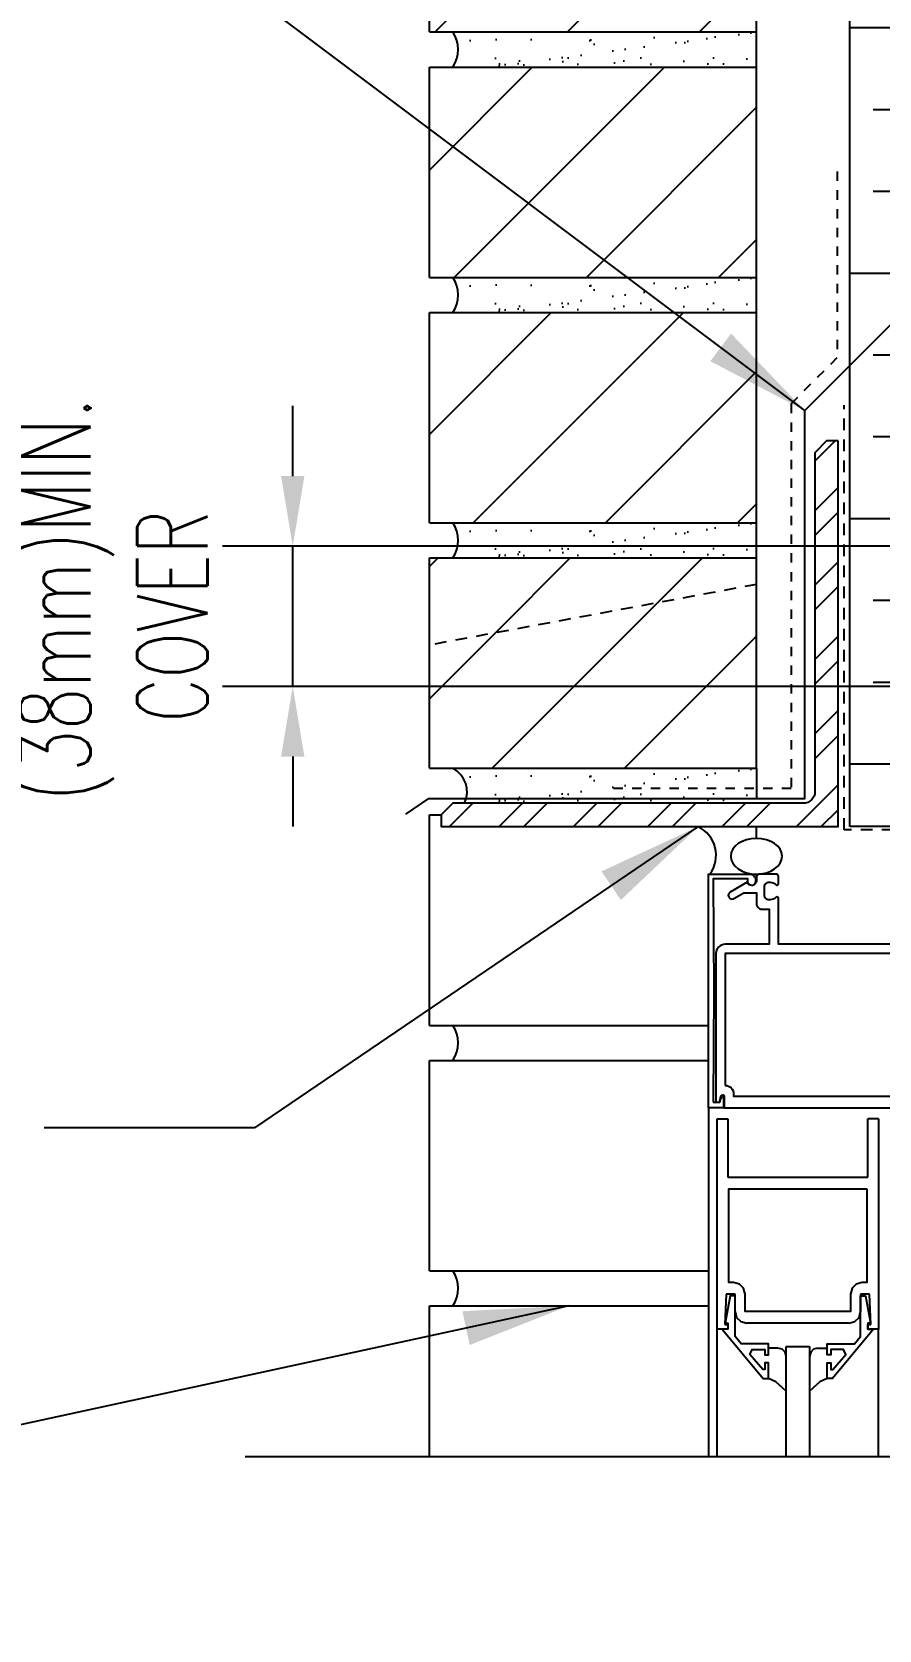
# Model space of a CAD drawing. Header units: inches. Extents: x 14 to 115, y 54 to 152.
# Drawn here: x 73.25 to 82.31, y 121.99 to 139.08 of the extents above; entities that cross this region are included whole.
import ezdxf

# ---------------------------------------------------------------- set-up
doc = ezdxf.new("R2010")
doc.units = ezdxf.units.IN
doc.header["$LTSCALE"] = 0.5
doc.header["$MEASUREMENT"] = 0
doc.linetypes.add('DASHED2', pattern=[0.375, 0.25, -0.125])
doc.linetypes.add('HIDDEN2', pattern=[0.1875, 0.125, -0.0625])
for name, color, linetype in [('HATCH', 12, 'Continuous'), ('Hidden2', 12, 'HIDDEN2'), ('LINE18', 9, 'Continuous'), ('line25', 2, 'Continuous'), ('LINE50', 5, 'Continuous'), ('LINE9', 9, 'Continuous'), ('TEXT', 4, 'Continuous')]:
    doc.layers.add(name, color=color, linetype=linetype)
doc.styles.add('DIM', font='romans.shx', dxfattribs={"width": 0.7})
doc.dimstyles.new('ext_12', dxfattribs={"dimscale": 12, "dimtxt": 0.09375, "dimasz": 0.09375, "dimexe": 0.09375, "dimexo": 0.0625, "dimgap": 0.0625, "dimtad": 1, "dimdec": 1, "dimzin": 2, "dimdsep": 46, "dimlunit": 4, "dimtxsty": 'DIM', "dimcen": 0.09, "dimdle": 0.09375, "dimclrt": 4, "dimadec": 0, "dimazin": 0, "dimtfac": 1, "dimtdec": 1, "dimtmove": 1, "dimatfit": 3, "dimfxl": 1, "dimfrac": 2, "dimtolj": 1, "dimtzin": 0, "dimarcsym": 0})
doc.dimstyles.new('ext_8', dxfattribs={"dimscale": 8, "dimtxt": 0.09375, "dimasz": 0.09375, "dimexe": 0.09375, "dimexo": 0.0625, "dimgap": 0.0625, "dimtad": 1, "dimdec": 6, "dimzin": 3, "dimdsep": 46, "dimlunit": 4, "dimtxsty": 'DIM', "dimcen": 0.09, "dimdle": 0.09375, "dimclrt": 4, "dimadec": 0, "dimazin": 0, "dimtfac": 1, "dimtdec": 6, "dimtmove": 2, "dimatfit": 3, "dimfxl": 1, "dimfrac": 2, "dimtolj": 1, "dimtzin": 0, "dimarcsym": 0})
pattern_1 = [(45, (-39.2849, -47.0652), (-0.707107, 0.707107), [])]

# ---------------------------------------------------------------- blocks, each defined once
blk = doc.blocks.new('*D12')
at = {"layer": 'Defpoints', "color": 0, "transparency": 16777216}
for p in [(76.04, 133.58), (87.013, 133.58), (84.627, 132.08)]:
    blk.add_point(p, dxfattribs=at)
at = {"layer": 'TEXT', "color": 0, "lineweight": -2, "transparency": 16777216}
for p, q in [((76.04, 134.33), (76.04, 135.08)), ((86.513, 133.58), (75.29, 133.58)), ((76.04, 132.08), (76.04, 133.58)), ((84.127, 132.08), (75.29, 132.08)), ((76.04, 131.33), (76.04, 130.58))]:
    blk.add_line(p, q, dxfattribs=at)
at = {"layer": 'TEXT', "color": 0, "transparency": 16777216}
for points in [[(75.915, 134.33), (76.165, 134.33), (76.04, 133.58)], [(75.915, 131.33), (76.165, 131.33), (76.04, 132.08)]]:
    blk.add_solid(points, dxfattribs=at)
at = {"layer": 'TEXT', "color": 4, "transparency": 16777216, "insert": (73.502, 132.83), "char_height": 0.75, "attachment_point": 5, "rotation": 90, "style": 'DIM'}
blk.add_mtext('\\A1;1 1/2" \\P (38mm)MIN. \\PCOVER', dxfattribs=at)

msp = doc.modelspace()

# ---------------------------------------------------------------- hatches: boundary and pattern name
at = {"layer": 'HATCH'}
h = msp.add_hatch(dxfattribs=at)
h.set_pattern_fill('AR-CONC', color=256, scale=0.5)
h.paths.add_polyline_path([(92.1165339, 102.8856194), (91.9965339, 103.0856194), (91.9965339, 103.1979694), (91.9965339, 103.3103194), (92.1165339, 103.5103194), (92.1165339, 104.979129, 0.2681384485), (91.9553833, 105.1272525), (90.9992102, 105.1272525), (90.9992102, 101.2686862), (91.9553833, 101.2686862, 0.2681384485), (92.1165339, 101.4168097)])
h.paths.add_polyline_path([(92.1165339, 106.5305586, 0.2256517541), (91.7415339, 106.9055586), (90.9992102, 106.9055586), (90.9992102, 105.3147527), (91.7415339, 105.3147527, 0.2256517541), (92.1165339, 105.6897527)])
h.paths.add_polyline_path([(90.9992102, 106.9055586), (89.0777844, 106.9055586, 0.2256517541), (88.7027844, 106.5305586), (88.7027844, 105.6897527, 0.2256517541), (89.0777844, 105.3147527), (90.9992102, 105.3147527)])
h.paths.add_polyline_path([(90.9992102, 108.2367757, 0.0763578149), (90.9300528, 108.6869861), (89.0777844, 108.6869861, 0.2256517541), (88.7027844, 108.3119861), (88.7027844, 107.4711802, 0.2256517541), (89.0777844, 107.0961802), (90.9992102, 107.0961802)])
h.paths.add_polyline_path([(92.1165339, 108.3119861, 0.2256517541), (91.7415339, 108.6869861), (90.9300528, 108.6869861, -0.0763578149), (90.9992102, 108.2367757), (90.9992102, 107.0961802), (91.7415339, 107.0961802, 0.2256517541), (92.1165339, 107.4711802)])
h.paths.add_polyline_path([(88.1752844, 107.0961802), (85.5115349, 107.0961802, -0.4142135624), (85.1365349, 107.4711802), (85.1365349, 108.3119861, -0.4142135624), (85.5115349, 108.6869861), (88.1752844, 108.6869861, -0.4142135624), (88.5502844, 108.3119861), (88.5502844, 107.4711802, -0.4142135624)])
h.paths.add_polyline_path([(88.5502844, 106.5305586, 0.2256517541), (88.1752844, 106.9055586), (85.5115349, 106.9055586, 0.2256517541), (85.1365349, 106.5305586), (85.1365349, 105.6897527, 0.2256517541), (85.5115349, 105.3147527), (88.1752844, 105.3147527, 0.2256517541), (88.5502844, 105.6897527)])
h.paths.add_polyline_path([(94.6265303, 110.1265408), (94.6265303, 111.6979694), (93.3140303, 111.6979694), (93.3140303, 112.1979694), (92.6265303, 112.1979694), (92.6265303, 102.1979694), (93.1265303, 102.1979694)])
h.paths.add_polyline_path([(84.6265303, 110.6304164), (82.6265303, 110.9874859), (82.6265303, 110.1265408), (84.1265303, 102.1979694), (84.6265303, 102.1979694)])
h.paths.add_polyline_path([(88.152394, 109.9859064, -0.0050171913), (88.1864393, 109.9948487), (85.1365283, 110.539364), (85.1365294, 109.8677385, -0.3803970779), (85.4294993, 109.5726366, 2.0872314076), (85.8633988, 109.7974538, -1), (86.0268273, 110.2059769, -0.213449913), (86.4190531, 109.8167764, -0.0682259172), (86.5547509, 109.1889099, 1.7531709102), (87.0056885, 109.485518, -0.9407930193), (87.2092011, 109.8687812, -0.1730747606), (87.5551094, 109.5021242), (87.6977472, 109.1152794, 1.6124735372), (88.1292904, 109.4748676, -0.734872413)])
h.paths.add_polyline_path([(92.1165339, 111.4692363), (92.2165339, 111.4692363), (92.2165339, 111.4992363, -0.4142135624), (92.2665339, 111.5492363), (92.3926209, 111.5492363), (92.4415339, 111.6992363, -0.6), (92.5415339, 111.6992363), (92.6265303, 111.4385807), (92.6265303, 112.1979694), (84.6265303, 112.1979694), (84.6265303, 111.4385807), (84.7115267, 111.6992363, -0.6), (84.8115267, 111.6992363), (84.8604397, 111.5492363), (84.9865267, 111.5492363, -0.4142135624), (85.0365267, 111.4992363), (85.0365267, 111.4692363), (85.1365267, 111.4692363), (85.1365283, 110.539364), (88.1864393, 109.9948487, -0.0634362778), (88.6265344, 110.0479694, -0.0684752628), (89.1006749, 109.9859064, -0.2673217896), (89.2907196, 109.7976963), (89.7705417, 109.7120314, -0.0093954631), (89.8257782, 109.7007953, -0.0925572605), (90.0438678, 109.8687812, -0.8426932405), (90.2848993, 109.5145443, -0.0925667366), (90.6930778, 109.1448947, 0.0353884094), (90.6983179, 109.1889099, -0.0682259172), (90.8340157, 109.8167764, -0.213449913), (91.2262415, 110.2059769, -1), (91.3896701, 109.7974538, 2.0872314076), (91.8235695, 109.5726366, -0.3803920598), (92.1165339, 109.8677382)])
h.paths.add_polyline_path([(89.6979595, 109.5021242, -0.0792480006), (89.8257782, 109.7007953, 0.0093954631), (89.7705417, 109.7120314), (89.2907196, 109.7976963, -0.3907824281), (89.1237785, 109.4748676, 1.6124735372), (89.5553216, 109.1152794)])
h.paths.add_polyline_path([(90.2848993, 109.5145443, -0.0547187546), (90.2473803, 109.485518, 1.6174337873), (90.6930778, 109.1448947, 0.0925667366)])
h.paths.add_polyline_path([(81.5015303, 109.0366055), (79.7720117, 109.5000286, -0.8731750859), (80.5091991, 111.3655032), (81.5015303, 111.1883376), (81.5015303, 112.1979694), (79.5087292, 112.1979694), (77.5015303, 112.1979694), (77.5015303, 108.1275398), (77.5015303, 107.1979694, 0.0500646714), (77.6012885, 106.2041737), (81.5015303, 106.3324885)])
h.paths.add_polyline_path([(77.5015303, 112.1979694), (77.3140303, 112.1979694), (72.5808059, 112.0422501), (72.5796114, 109.5743454), (71.5796114, 108.5743454), (73.5796114, 108.5743454), (72.5799291, 107.5746631), (72.5799291, 106.0389751), (77.6012885, 106.2041737, -0.0500646714), (77.5015303, 107.1979694), (77.5015303, 108.1275398)])
h.paths.add_polyline_path([(81.5015303, 111.1883376), (80.5091991, 111.3655032, 0.8731750859), (79.7720117, 109.5000286), (81.5015303, 109.0366055)], flags=17)
h.paths.add_polyline_path([(105.6731316, 110.1917563), (103.6731316, 110.1917563), (104.6731316, 111.1917563), (104.6731316, 112.1979694), (95.2515303, 112.1979694), (95.2515303, 108.1973601), (104.6731316, 108.1979694), (104.6731316, 109.1917563)])
edge = h.paths.add_edge_path()
edge.add_line((90.5775752, 133.6669987), (90.6400752, 133.7865074))
edge.add_line((90.6400752, 133.7865074), (90.7025752, 133.6669987))
edge.add_line((90.7025752, 133.6669987), (90.7025752, 132.0799538))
edge.add_line((90.7025752, 132.0799538), (92.6265303, 132.0799538))
edge.add_line((92.6265303, 132.0799538), (92.6265303, 134.3441773))
edge.add_arc((92.2805273, 133.9832315), 0.5, 46.21088883, 66.42182152)
edge.add_line((92.4805273, 134.441489), (92.3905273, 134.441489))
edge.add_line((92.3905273, 134.441489), (92.3905273, 134.4832151))
edge.add_arc((92.5305273, 134.6903382), 0.25, 180, 235.94420226, ccw=False)
edge.add_line((92.2805273, 134.6903382), (92.2805273, 134.7578382))
edge.add_arc((92.3430273, 134.7578382), 0.0625, 90, 180, ccw=False)
edge.add_line((92.3430273, 134.8203382), (92.6265303, 134.8203382))
edge.add_line((92.6265303, 134.8203382), (92.6265303, 135.4603382))
edge.add_line((92.6265303, 135.4603382), (92.4805273, 135.4603382))
edge.add_line((92.4805273, 135.4603382), (92.4805273, 135.3903382))
edge.add_line((92.4805273, 135.3903382), (92.5855273, 135.3903382))
edge.add_line((92.5855273, 135.3903382), (92.5855273, 134.8903382))
edge.add_line((92.5855273, 134.8903382), (92.2855273, 134.8903382))
edge.add_arc((92.407936, 135.2329421), 0.3638149, 212.04242228, 250.33874127, ccw=False)
edge.add_arc((91.4848171, 134.6217121), 0.7434991, 34.2280195, 73.81071146)
edge.add_spline(control_points=[(91.6921132, 135.3357283), (90.2546632, 135.6561883)], knot_values=[0, 0, 1, 1], degree=1, periodic=0)
edge.add_arc((89.6983254, 132.7245835), 2.9839267, 79.25461643, 90.09946546)
edge.add_line((89.6931453, 135.7085057), (88.6265303, 135.7242582))
edge.add_line((88.6265303, 135.7242582), (87.5599154, 135.7085057))
edge.add_arc((87.5547353, 132.7245835), 2.9839267, 89.90053454, 100.74538357)
edge.add_spline(control_points=[(86.9983974, 135.6561883), (85.5609474, 135.3357283)], knot_values=[0, 0, 1, 1], degree=1, periodic=0)
edge.add_arc((85.7682436, 134.6217121), 0.7434991, 106.18928854, 145.7719805)
edge.add_arc((84.8451247, 135.2329421), 0.3638149, 289.66125873, 327.95757772, ccw=False)
edge.add_line((84.9675333, 134.8903382), (84.8625333, 134.8903382))
edge.add_line((84.8625333, 134.8903382), (84.8625333, 134.8203382))
edge.add_line((84.8625333, 134.8203382), (84.9100333, 134.8203382))
edge.add_arc((84.9100333, 134.7578382), 0.0625, 0, 90, ccw=False)
edge.add_line((84.9725333, 134.7578382), (84.9725333, 134.6903382))
edge.add_arc((84.7225333, 134.6903382), 0.25, 304.05579774, 360, ccw=False)
edge.add_line((84.8625333, 134.4832151), (84.8625333, 134.441489))
edge.add_line((84.8625333, 134.441489), (84.7725333, 134.441489))
edge.add_arc((84.9725333, 133.9832315), 0.5, 113.57817848, 133.78911117)
edge.add_line((84.6265303, 134.3441773), (84.6265303, 132.0799538))
edge.add_line((84.6265303, 132.0799538), (86.5370129, 132.0799538))
edge.add_line((86.5370129, 132.0799538), (86.5370129, 133.6669987))
edge.add_line((86.5370129, 133.6669987), (86.5995129, 133.7865074))
edge.add_line((86.5995129, 133.7865074), (86.6620129, 133.6669987))
edge.add_line((86.6620129, 133.6669987), (86.6620129, 132.0799538))
edge.add_line((86.6620129, 132.0799538), (90.5775752, 132.0799538))
edge.add_line((90.5775752, 132.0799538), (90.5775752, 133.6669987))
h.paths.add_polyline_path([(92.6265303, 141.3097686), (92.6265303, 144.083038, 0.0884161507), (92.4805273, 144.1803497), (92.3905273, 144.1803497), (92.3905273, 144.2220757, -0.2490694202), (92.2805273, 144.4291989), (92.2805273, 144.4966989, -0.4142135624), (92.3430273, 144.5591989), (92.3905273, 144.5591989), (92.3905273, 144.6291989), (92.2855273, 144.6291989, 0.0853478446), (91.9560678, 144.5536803, -0.6696014941), (91.8235654, 144.673962, 2.0872314076), (91.389666, 144.4491447, -1), (91.2262374, 144.0406217, -0.213449913), (90.8340116, 144.4298221, -0.0699232591), (90.6971447, 145.0736248, 1.7023944723), (90.2473762, 144.7610805, -0.9407930193), (90.0438637, 144.3778173, -0.1730747606), (89.6979554, 144.7444744), (89.5553175, 145.1313192, 1.6124735372), (89.1237744, 144.771731, -0.734872413), (89.1006707, 144.2606922, -0.0684752628), (88.6265303, 144.1986292, -0.0684752628), (88.1523899, 144.2606922, -0.734872413), (88.1292863, 144.771731, 1.6124735373), (87.6977431, 145.1313192), (87.5551053, 144.7444744, -0.1730747606), (87.2091969, 144.3778173, -0.9407930193), (87.0056844, 144.7610805, 1.7023944723), (86.5559159, 145.0736248, -0.0699232591), (86.419049, 144.4298221, -0.213449913), (86.0268232, 144.0406217, -1), (85.8633947, 144.4491447, 2.0872314076), (85.4294952, 144.673962, -0.6696014942), (85.2969928, 144.5536803, 0.0853478446), (84.9675333, 144.6291989), (84.8625333, 144.6291989), (84.8625333, 144.5591989), (84.9100333, 144.5591989, -0.4142135624), (84.9725333, 144.4966989), (84.9725333, 144.4291989, -0.2490694202), (84.8625333, 144.2220757), (84.8625333, 144.1803497), (84.7725333, 144.1803497, 0.0884161507), (84.6265303, 144.083038), (84.6265303, 141.3097686), (84.6265303, 138.5364992, 0.0884161507), (84.7725333, 138.4391875), (84.8625333, 138.4391875), (84.8625333, 138.3974614, -0.2490694202), (84.9725333, 138.1903382), (84.9725333, 138.1228382, -0.4142135624), (84.9100333, 138.0603382), (84.8625333, 138.0603382), (84.8625333, 137.9903382), (84.9675333, 137.9903382, 0.0853478446), (85.2969928, 138.0658568, -0.6696014941), (85.4294952, 137.9455751, 2.0872314075), (85.8633947, 138.1703924, -1), (86.0268232, 138.5789155, -0.213449913), (86.419049, 138.189715, -0.0699232591), (86.5559159, 137.5459123, 1.7023944723), (87.0056844, 137.8584566, -0.9407930193), (87.2091969, 138.2417198, -0.1730747606), (87.5551053, 137.8750628), (87.6977431, 137.4882179, 1.6124735372), (88.1292863, 137.8478061, -0.734872413), (88.1523899, 138.358845, -0.0684752628), (88.6265303, 138.4209079, -0.0684752628), (89.1006707, 138.358845, -0.734872413), (89.1237744, 137.8478061, 1.6124735372), (89.5553175, 137.4882179), (89.6979554, 137.8750628, -0.1730747606), (90.0438637, 138.2417198, -0.9407930193), (90.2473762, 137.8584566, 1.7023944724), (90.6971447, 137.5459123, -0.0699232591), (90.8340116, 138.189715, -0.213449913), (91.2262374, 138.5789155, -1), (91.389666, 138.1703924, 2.0872314076), (91.8235654, 137.9455751, -0.6696014941), (91.9560678, 138.0658568, 0.0853478446), (92.2855273, 137.9903382), (92.3905273, 137.9903382), (92.3905273, 138.0603382), (92.3430273, 138.0603382, -0.4142135624), (92.2805273, 138.1228382), (92.2805273, 138.1903382, -0.2490694202), (92.3905273, 138.3974614), (92.3905273, 138.4391875), (92.4805273, 138.4391875, 0.0884161507), (92.6265303, 138.5364992)])
h = msp.add_hatch(dxfattribs=at)
h.set_pattern_fill('ANSI31', color=256, scale=8, style=0)
h.set_pattern_definition(pattern_1)
h.paths.add_polyline_path([(81.0015303, 139.0799538), (81.0015303, 141.3299538), (77.5015303, 141.3299538), (77.5015303, 139.0799538)])
h = msp.add_hatch(dxfattribs=at)
h.set_pattern_fill('INSUL', color=256, scale=7, style=0)
h.paths.add_polyline_path([(84.6265303, 141.3097686), (84.3765303, 141.3097686), (83.9390303, 141.3097686), (83.9390303, 140.8097686), (82.4390303, 140.8097686), (82.4390303, 141.3097686), (82.0015303, 141.3097686), (82.0015303, 130.5799538), (84.6265303, 130.5799538)])
h.paths.add_polyline_path([(95.2515303, 140.0162054), (92.6265303, 140.0162054), (92.6265303, 132.0799538), (95.2515303, 132.0799538)])
h.paths.add_polyline_path([(95.2515303, 141.3097686), (94.8140303, 141.3097686), (94.8140303, 140.8097686), (93.3140303, 140.8097686), (93.3140303, 141.3097686), (92.8765303, 141.3097686), (92.6265303, 141.3097686), (92.6265303, 140.0162054), (95.2515303, 140.0162054)])
h = msp.add_hatch(dxfattribs=at)
h.set_pattern_fill('AR-SAND', color=256, scale=0.25, style=0)
h.set_pattern_definition([(37.5, (-39.28486, -41.81516), (-0.01574834, 0.48170594), [0, -0.38, 0, -0.425, 0, -0.40625]), (7.5, (-39.28486, -41.81516), (0.4424442, 0.7055365), [0, -0.205, 0, -0.3425, 0, -0.13125]), (327.5, (-39.59236, -41.81516), (0.7785355, 0.0014148), [0, -0.125, 0, -0.45, 0, -0.5875]), (317.5, (-39.59236, -41.81516), (0.7515317, 0.2194189), [0, -0.0625, 0, -0.295, 0, -0.3375])])
h.paths.add_polyline_path([(81.0015303, 139.0799538), (77.7515303, 139.0799538, -0.3182332765), (77.7515303, 138.7049538), (81.0015303, 138.7049538)])
h = msp.add_hatch(dxfattribs=at)
h.set_pattern_fill('ANSI31', color=256, scale=8, style=0)
h.set_pattern_definition(pattern_1)
h.paths.add_polyline_path([(81.0015303, 136.4549538), (81.0015303, 138.7049538), (77.5015303, 138.7049538), (77.5015303, 136.4549538)])
h = msp.add_hatch(dxfattribs=at)
h.set_pattern_fill('AR-SAND', color=256, scale=0.25, style=0)
h.set_pattern_definition([(37.5, (-39.28486, -44.44016), (-0.01574834, 0.48170594), [0, -0.38, 0, -0.425, 0, -0.40625]), (7.5, (-39.28486, -44.44016), (0.4424442, 0.7055365), [0, -0.205, 0, -0.3425, 0, -0.13125]), (327.5, (-39.59236, -44.44016), (0.7785355, 0.0014148), [0, -0.125, 0, -0.45, 0, -0.5875]), (317.5, (-39.59236, -44.44016), (0.7515317, 0.2194189), [0, -0.0625, 0, -0.295, 0, -0.3375])])
h.paths.add_polyline_path([(81.0015303, 136.4549538), (77.7515303, 136.4549538, -0.3182332765), (77.7515303, 136.0799538), (81.0015303, 136.0799538)])
h = msp.add_hatch(dxfattribs=at)
h.set_pattern_fill('ANSI31', color=256, scale=8, style=0)
h.set_pattern_definition(pattern_1)
h.paths.add_polyline_path([(77.5015303, 133.8299538), (81.0015303, 133.8299538), (81.0015303, 136.0799538), (77.5015303, 136.0799538)])
h = msp.add_hatch(dxfattribs=at)
h.set_pattern_fill('ANSI32', color=256, scale=1.5, style=0)
h.set_pattern_definition([(45, (167.236, -23.8536), (-0.3977476, 0.3977476), []), (45, (167.5012, -23.8536), (-0.3977476, 0.3977476), [])])
h.paths.add_polyline_path([(81.8765303, 130.5799538), (81.8765303, 134.7049538), (81.7515303, 134.7049538), (81.6265303, 134.5799538), (81.6265303, 130.9549538, -0.4142135624), (81.5015303, 130.8299538), (77.7515303, 130.8299538), (77.6265303, 130.7049538), (77.6265303, 130.5799538)])
h = msp.add_hatch(dxfattribs=at)
h.set_pattern_fill('AR-SAND', color=256, scale=0.25, style=0)
h.set_pattern_definition([(37.5, (-39.28486, -47.06516), (-0.01574834, 0.48170594), [0, -0.38, 0, -0.425, 0, -0.40625]), (7.5, (-39.28486, -47.06516), (0.4424442, 0.7055365), [0, -0.205, 0, -0.3425, 0, -0.13125]), (327.5, (-39.59236, -47.06516), (0.7785355, 0.0014148), [0, -0.125, 0, -0.45, 0, -0.5875]), (317.5, (-39.59236, -47.06516), (0.7515317, 0.2194189), [0, -0.0625, 0, -0.295, 0, -0.3375])])
h.paths.add_polyline_path([(81.0015303, 133.4549538), (81.0015303, 133.8299538), (77.7515303, 133.8299538, -0.3182332765), (77.7515303, 133.4549538)])
h = msp.add_hatch(dxfattribs=at)
h.set_pattern_fill('ANSI31', color=256, scale=8, style=0)
h.set_pattern_definition(pattern_1)
h.paths.add_polyline_path([(77.5015303, 132.5227969), (81.0015303, 133.1705883), (81.0015303, 133.4549538), (77.5015303, 133.4549538)])
h = msp.add_hatch(dxfattribs=at)
h.set_pattern_fill('ANSI31', color=256, scale=8, style=0)
h.set_pattern_definition(pattern_1)
h.paths.add_polyline_path([(77.5015303, 132.5227969), (77.5015303, 131.2049538), (81.0015303, 131.2049538), (81.0015303, 133.1705883)])
h = msp.add_hatch(dxfattribs=at)
h.set_pattern_fill('AR-SAND', color=256, scale=0.25, style=0)
h.set_pattern_definition([(37.5, (-39.28486, -49.69016), (-0.01574834, 0.48170594), [0, -0.38, 0, -0.425, 0, -0.40625]), (7.5, (-39.28486, -49.69016), (0.4424442, 0.7055365), [0, -0.205, 0, -0.3425, 0, -0.13125]), (327.5, (-39.59236, -49.69016), (0.7785355, 0.0014148), [0, -0.125, 0, -0.45, 0, -0.5875]), (317.5, (-39.59236, -49.69016), (0.7515317, 0.2194189), [0, -0.0625, 0, -0.295, 0, -0.3375])])
h.paths.add_polyline_path([(81.0015303, 131.2049538), (77.7515303, 131.2049538, -0.3182332765), (77.7515303, 130.8299538), (81.0015303, 130.8299538)])

# ---------------------------------------------------------------- linework, layer by layer
at = {"layer": 'HATCH', "color": 6, "linetype": 'DASHED2'}
for p, q in [((81.9390303, 130.5471831), (81.9390303, 135.0878708)), ((85.8429055, 130.5471831), (81.9390303, 130.5471831))]:
    msp.add_line(p, q, dxfattribs=at)
at = {"layer": 'HATCH', "color": 12}
for p, q in [((80.4864188, 127.5715585), (80.4864188, 123.8443185)), ((80.5820842, 123.8443185), (80.5820842, 125.206325)), ((82.3060842, 123.8443185), (82.3060842, 125.206325))]:
    msp.add_line(p, q, dxfattribs=at)
at = {"layer": 'HATCH', "color": 12, "linetype": 'Continuous'}
for p, q in [((81.2300332, 125.002888), (81.1315842, 125.002888)), ((81.2749182, 124.990701), (81.2300332, 125.002888)), ((81.2749182, 124.990701), (81.2300332, 125.002888)), ((81.3068932, 124.958726), (81.2749182, 124.990701)), ((81.3068932, 124.958726), (81.2749182, 124.990701)), ((81.3190802, 124.913841), (81.3068932, 124.958726)), ((81.3190802, 124.913841), (81.3068932, 124.958726)), ((81.5812752, 124.958726), (81.5690882, 124.913841)), ((81.5812752, 124.958726), (81.5690882, 124.913841)), ((81.6132502, 124.990701), (81.5812752, 124.958726)), ((81.6132502, 124.990701), (81.5812752, 124.958726)), ((81.6581362, 125.002888), (81.6132502, 124.990701)), ((81.6581362, 125.002888), (81.6132502, 124.990701)), ((81.6581362, 125.002888), (81.7565842, 125.002888)), ((81.2086922, 124.640266), (81.1312732, 124.676876)), ((81.2086922, 124.640266), (81.1312732, 124.676876)), ((81.3190842, 124.5426404), (81.2086922, 124.640266)), ((81.2728622, 124.583517), (81.2086922, 124.640266)), ((81.6791702, 124.640266), (81.5690842, 124.5437756)), ((81.6791702, 124.640266), (81.6144252, 124.583517)), ((81.7568992, 124.676876), (81.6791702, 124.640266)), ((81.7568992, 124.676876), (81.6791702, 124.640266))]:
    msp.add_line(p, q, dxfattribs=at)
at = {"layer": 'HATCH'}
for centre, radius, start, end in [((80.2277394, 130.2735042), 0.3412135, 323.71627926, 63.91162696), ((77.4867695, 128.2674538), 0.3244296, 324.69439705, 35.30560295), ((77.4867695, 125.6424538), 0.3244296, 324.69439705, 35.30560295)]:
    msp.add_arc(centre, radius, start, end, dxfattribs=at)
at = {"layer": 'HATCH', "extrusion": (0, 0, -1)}
msp.add_ellipse((81.0015303, 130.2632666), major_axis=(0.2746523, 0), ratio=0.6979268428, start_param=-4.7123889804, end_param=1.5707963268, dxfattribs=at)
at = {"layer": 'Hidden2'}
for p, q in [((81.8656945, 137.5860924), (81.8656945, 135.5976457)), ((81.3716548, 135.103606), (81.8656945, 135.5976457)), ((81.3716548, 135.103606), (81.3716548, 130.9894537)), ((81.3716548, 130.9894537), (79.3716548, 130.9894537))]:
    msp.add_line(p, q, dxfattribs=at)
at = {"layer": 'LINE18'}
for p, q in [((81.0015303, 131.2049538), (81.0015303, 130.8808043)), ((80.5820842, 125.206325), (80.5820842, 127.456321)), ((80.5820842, 127.456321), (80.6940842, 127.456321)), ((80.6940842, 127.456321), (80.6940842, 126.831321)), ((82.1940842, 126.831321), (82.1940842, 127.456321)), ((82.3060842, 127.456321), (82.1940842, 127.456321)), ((82.3060842, 127.456321), (82.3060842, 125.206325)), ((80.6940842, 126.831321), (82.1940842, 126.831321)), ((80.6783362, 125.580325), (80.6620842, 125.256325)), ((80.7720842, 125.580325), (80.6783362, 125.580325)), ((80.7720842, 125.393825), (80.7720842, 125.580325)), ((82.1160842, 125.580325), (82.1160842, 125.393825)), ((82.2098362, 125.580325), (82.1160842, 125.580325)), ((82.2260842, 125.256325), (82.2098362, 125.580325)), ((80.7720922, 125.393825), (80.7891252, 125.330741)), ((80.7891252, 125.330741), (80.8339612, 125.285888)), ((82.0541512, 125.285853), (82.0990212, 125.330701)), ((82.0990212, 125.330701), (82.1160762, 125.393805)), ((80.6940842, 125.206325), (80.5820842, 125.206325)), ((80.6620842, 125.256325), (80.6940842, 125.256325)), ((80.6940842, 125.256325), (80.6940842, 125.206325)), ((80.8339612, 125.285888), (80.8970412, 125.268833)), ((81.9910842, 125.268825), (80.8970842, 125.268825)), ((81.9910412, 125.268833), (82.0541512, 125.285853)), ((82.1940842, 125.206325), (82.1940842, 125.256325)), ((82.1940842, 125.256325), (82.2260842, 125.256325)), ((82.3060842, 125.206325), (82.1940842, 125.206325)), ((81.3190842, 123.8443185), (81.3190842, 125.018825)), ((81.3190842, 125.018825), (81.5690842, 125.018825)), ((81.5690842, 125.018825), (81.5690842, 123.8443185))]:
    msp.add_line(p, q, dxfattribs=at)
for points in [[(80.5364188, 127.6315585), (80.6094188, 127.6315585), (80.620184, 127.6717349, -0.3394542589), (80.6395025, 127.6865585), (80.6494188, 127.6865585), (80.6494188, 127.5715585), (80.4864188, 127.5715585), (80.4864188, 130.0715585), (80.9304188, 130.0715585, -0.4142135624), (80.9904188, 130.0115585), (80.9904188, 129.9915585, -1), (80.9104188, 129.9915585), (80.9104188, 130.0215585), (80.5364188, 130.0215585), (80.5464188, 128.8215585)], [(80.6672939, 127.8115794, -0.4142135624), (80.7572939, 127.7215794), (80.7572939, 127.6965794), (86.3612939, 127.6965794), (86.3612939, 129.9715794), (82.9862939, 129.9715794), (82.9862939, 129.7565794, -0.4142135624), (82.9262939, 129.6965794), (82.8362939, 129.6965794), (82.8362939, 129.3215794, -0.4142135624), (82.7362939, 129.2215794), (80.6672939, 129.2215794)]]:
    msp.add_lwpolyline(points, format="xyb", close=True, dxfattribs=at)
msp.add_lwpolyline([(82.7362939, 129.3215794), (81.2362939, 129.3215794), (81.2362939, 129.8135794, 0.6693764951), (81.2106522, 129.8241509, -0.1997729274), (81.1468023, 129.7975794), (81.1362939, 129.7975794, -0.4142135624), (81.0862939, 129.8475794), (81.0862939, 129.9355794, -0.4142135624), (81.1362939, 129.9855794), (81.1468023, 129.9855794, -0.1997729274), (81.2106522, 129.959008, 0.6693764951), (81.2362939, 129.9695794), (81.2362939, 130.0515794, 0.4142135624), (81.2162939, 130.0715794), (81.0302939, 130.0715794, 0.4142135624), (81.0002939, 130.0415794), (81.0002939, 130.0015794, -0.8490904587), (80.902923, 129.9855794), (80.7202939, 129.8801385, 1), (80.7602939, 129.8108564), (80.8654692, 129.8715794), (81.0002939, 129.8715794), (81.0002939, 129.7575794, 0.4142135624), (81.0602939, 129.6975794), (81.1362939, 129.6975794), (81.1362939, 129.3215794), (80.6672939, 129.3215794, 0.4142135624), (80.5672939, 129.2215794), (80.5672939, 127.6325794), (80.6072939, 127.6325794), (80.625222, 127.6994879, -0.876976463), (80.6572939, 127.6952655), (80.6572939, 127.5715794), (86.4862939, 127.5715794)], format="xyb", dxfattribs=at)
for points in [[(82.1810842, 126.706321), (82.1810842, 125.705325), (82.1320842, 125.705325), (82.1320842, 125.705317), (82.0689862, 125.688277), (82.0241332, 125.643423), (82.0070922, 125.580325), (82.0070842, 125.580325), (82.0070842, 125.393825), (80.8810842, 125.393825), (80.8810842, 125.580325), (80.8810762, 125.580282), (80.8640562, 125.643392), (80.8192092, 125.688262), (80.7561042, 125.705317), (80.7560842, 125.705325), (80.7070842, 125.705325), (80.7070842, 126.706321), (81.1315842, 126.706321)], [(80.6339622, 125.206325), (81.0735842, 124.676325), (81.1315842, 124.676325), (81.1315842, 124.845325), (81.0915842, 124.845325), (81.0915842, 124.773061), (81.0681242, 124.773061), (80.9316122, 124.935754), (80.9561242, 124.988325), (81.0915842, 124.988325), (81.0915842, 124.929325), (81.1315842, 124.929325), (81.1315842, 125.047325), (80.8379942, 125.047325), (80.7720842, 125.125868), (80.7720842, 125.562325), (80.7200842, 125.562325), (80.6710842, 125.290325), (80.6710842, 125.270325), (80.6940842, 125.270325), (80.6940842, 125.206325)], [(82.2542062, 125.206325), (81.8145842, 124.676325), (81.7565842, 124.676325), (81.7565842, 124.845325), (81.7965842, 124.845325), (81.7965842, 124.773061), (81.8200452, 124.773061), (81.9565612, 124.935754), (81.9320452, 124.988325), (81.7965842, 124.988325), (81.7965842, 124.929325), (81.7565842, 124.929325), (81.7565842, 125.047325), (82.0501792, 125.047325), (82.1160842, 125.125868), (82.1160842, 125.562325), (82.1680842, 125.562325), (82.2170842, 125.290325), (82.2170842, 125.270325), (82.1940842, 125.270325), (82.1940842, 125.206325)]]:
    msp.add_lwpolyline(points, close=True, dxfattribs=at)
at = {"layer": 'line25'}
for p, q in [((77.5015303, 139.0799538), (77.5015303, 141.3299538)), ((81.0015303, 131.2049538), (81.0015303, 141.3299538)), ((77.5015303, 139.0799538), (81.0015303, 139.0799538)), ((77.5015303, 138.7049538), (81.0015303, 138.7049538)), ((77.5015303, 136.4549538), (77.5015303, 138.7049538)), ((77.5015303, 136.4549538), (81.0015303, 136.4549538)), ((77.5015303, 136.0799538), (81.0015303, 136.0799538)), ((77.5015303, 133.8299538), (77.5015303, 136.0799538)), ((77.5015303, 133.8299538), (81.0015303, 133.8299538)), ((77.5015303, 131.2049538), (77.5015303, 133.4549538)), ((77.5015303, 133.4549538), (81.0015303, 133.4549538)), ((77.5015303, 131.2049538), (81.0015303, 131.2049538))]:
    msp.add_line(p, q, dxfattribs=at)
at = {"layer": 'line25', "color": 12}
for p, q in [((77.5015303, 128.4549538), (77.5015303, 130.7049538)), ((77.5015303, 130.7049538), (77.6265303, 130.7049538)), ((81.0015303, 130.4549538), (81.0015303, 130.5799538)), ((81.0015303, 130.0501033), (81.0015303, 130.0715794)), ((77.5015303, 128.4549538), (80.4864188, 128.4549538)), ((77.5015303, 125.8299538), (77.5015303, 128.0799538)), ((77.5015303, 128.0799538), (80.4864188, 128.0799538)), ((77.5015303, 125.8299538), (80.4864188, 125.8299538)), ((77.5015303, 123.8443185), (77.5015303, 125.4549538)), ((77.5015303, 125.4549538), (80.4864188, 125.4549538))]:
    msp.add_line(p, q, dxfattribs=at)
at = {"layer": 'LINE50'}
for p, q in [((82.0015303, 130.5799538), (82.0015303, 139.5799538)), ((84.6265303, 130.5799538), (82.0015303, 130.5799538))]:
    msp.add_line(p, q, dxfattribs=at)
msp.add_lwpolyline([(82.0015303, 130.5799538), (82.0015303, 141.3097686), (82.4390303, 141.3097686), (82.4390303, 141.8097686), (83.9390303, 141.8097686), (83.9390303, 141.3097686), (84.3765303, 141.3097686), (84.6265303, 141.3097686)], dxfattribs=at)
at = {"layer": 'LINE9', "linetype": 'DASHED2'}
msp.add_line((81.0015303, 133.1705883), (77.5015303, 132.5227969), dxfattribs=at)
at = {"layer": 'LINE9'}
msp.add_line((75.5302519, 123.8443185), (85.6380781, 123.8443185), dxfattribs=at)
msp.add_lwpolyline([(77.2515695, 130.7132164), (77.4945405, 130.8808043), (81.5185568, 130.8808043), (81.5185568, 135.0308043), (83.0015303, 136.5137779)], dxfattribs=at)
at = {"layer": 'LINE9', "color": 9}
msp.add_lwpolyline([(81.8765303, 134.7049538), (81.7515303, 134.7049538), (81.6265303, 134.5799538), (81.6265303, 130.9549538, -0.4142135624), (81.5015303, 130.8299538), (77.7515303, 130.8299538), (77.6265303, 130.7049538), (77.6265303, 130.5799538), (81.8765303, 130.5799538)], format="xyb", close=True, dxfattribs=at)
at = {"layer": 'LINE9'}
for centre, radius, start, end in [((77.4867695, 138.8924538), 0.3244296, 324.69439705, 35.30560295), ((77.4867695, 136.2674538), 0.3244296, 324.69439705, 35.30560295), ((77.4867695, 133.6424538), 0.3244296, 324.69439705, 35.30560295), ((77.621567, 130.9532994), 0.2832321, 334.18333417, 62.68656348)]:
    msp.add_arc(centre, radius, start, end, dxfattribs=at)

# ---------------------------------------------------------------- dimensions: what is measured, and where the dimension line sits
at = {"layer": 'TEXT'}
dim = msp.add_linear_dim(base=(76.0403069, 133.5799538), p1=(84.6265303, 132.0799538), p2=(87.0127278, 133.5799538), angle=90, text='<> \\P (38mm)MIN. \\PCOVER', dimstyle='ext_8', dxfattribs=at)
dim.commit()
dim.dimension.update_dxf_attribs({"geometry": '*D12', "text_midpoint": (73.501924, 132.8299538), "dimtype": 160})

# ---------------------------------------------------------------- leaders
for points in [[(81.5185568, 135.0308043), (74.7476581, 140.1106205), (71.8592687, 140.1106205)], [(80.3777904, 130.5799538), (75.6318955, 127.3598689), (73.3789011, 127.3598689)], [(78.9939746, 125.4549538), (73.0591833, 124.1671516), (69.8138065, 124.1671516)]]:
    msp.add_leader(points, dimstyle='ext_12', override={"dimgap": 0.0625, "dimtad": 0}, dxfattribs=at)

doc.saveas('drawing.dxf')
